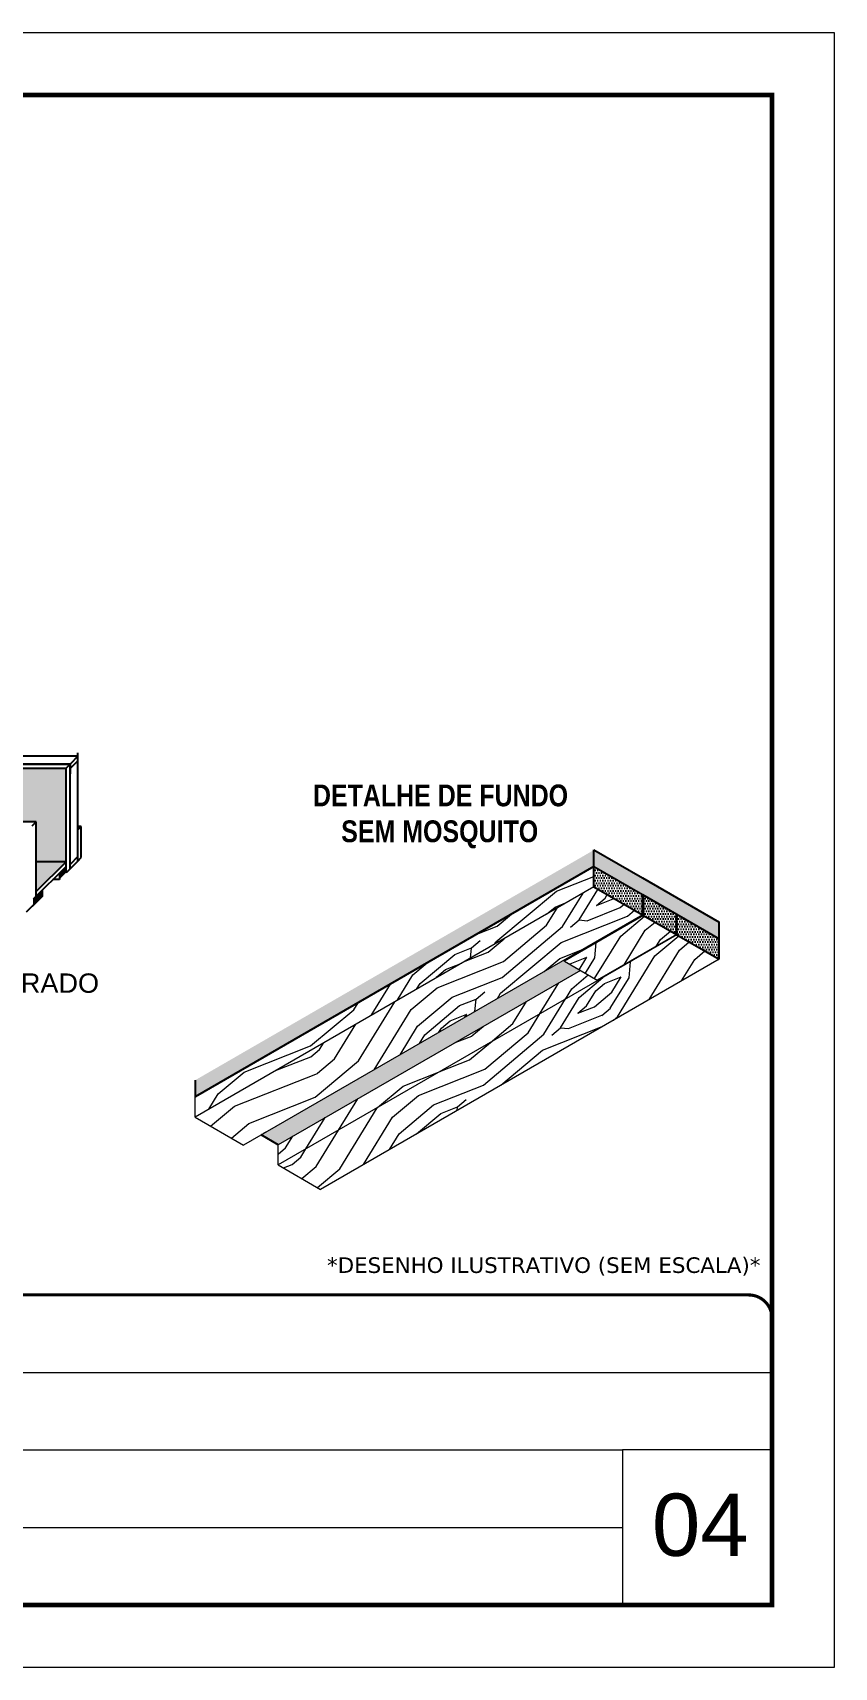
# Model space of a CAD drawing. Extents: x 2815 to 9069, y 548 to 5044.
# Drawn here: x 8541 to 9055, y 3994 to 5044 of the extents above; entities that cross this region are included whole.
import ezdxf
from ezdxf.enums import TextEntityAlignment as Align

# ---------------------------------------------------------------- set-up
doc = ezdxf.new("R2010")
doc.units = 0
doc.linetypes.add('CONTINUO', pattern=[0])
doc.linetypes.add('DASHED', pattern=[0.75, 0.5, -0.25])
for name, color, linetype, lineweight in [('CARIMBO', 255, 'Continuous', 9), ('Demarcação 1', 251, 'Continuous', 9), ('Folhas', 255, 'Continuous', 9), ('fundo', 100, 'Continuous', 9), ('Madeira', 126, 'Continuous', 18), ('SARRAFO DE PRESSAO', 251, 'DASHED', 9)]:
    doc.layers.add(name, color=color, linetype=linetype, lineweight=lineweight)
for name, color, linetype in [('HACHURA MADEIRAS', 1, 'Continuous'), ('material do compensado', 7, 'Continuous'), ('texto', 7, 'Continuous')]:
    doc.layers.add(name, color=color, linetype=linetype)
doc.styles.add('ARIAL', font='arial.ttf')
doc.styles.add('CESAR1', font='arial.ttf', dxfattribs={"oblique": 15})
doc.styles.add('ROMANC', font='techb___.ttf', dxfattribs={"height": 2.5})
doc.styles.add('stylellllll', font='verdana.ttf', dxfattribs={"height": 2})
pattern_1 = [(355, (-40763.68, 1645.95), (111.07494, 93.20294), [5.12645, -97.40264]), (85, (-40719.7, 1678.12), (-93.20294, 111.07494), [10.2529, -92.27619]), (40, (-40741.02, 1669.7), (8.936, 102.13894), [7.24881, -21.74642, 7.24881, -14.497615, 50.751904, -43.50449]), (40, (-40769.234, 1641.29), (8.936, 102.13894), [7.24983, -14.49967, 7.24983, -115.99871]), (40, (-40732.59, 1648.38), (8.936, 102.13894), [7.24983, -137.7482]), (40, (-40722.825, 1642.376), (8.936, 102.13894), [7.24983, -137.7482]), (40, (-40737.25, 1653.93), (8.936, 102.13894), [7.24983, -137.7482]), (40, (-40741.91, 1659.484), (8.936, 102.13894), [14.49967, -130.49838]), (40, (-40709.675, 1733.854), (8.936, 102.13894), [14.49967, -130.49838]), (40, (-40751.68, 1665.485), (8.936, 102.13894), [28.99933, -115.99871]), (40, (-40756.34, 1671.04), (8.936, 102.13894), [28.99933, -115.99871]), (40, (-40687.27, 1695.87), (8.936, 102.13894), [28.99933, -115.99871]), (40, (-40760.55, 1681.7), (8.936, 102.13894), [21.7497, -123.24834]), (40, (-40779.64, 1698.81), (8.936, 102.13894), [21.7497, -123.24834]), (40, (-40770.32, 1687.7), (8.936, 102.13894), [21.7497, -123.24834]), (40, (-40701.25, 1712.53), (8.936, 102.13894), [36.24951, -108.74853]), (40, (-40711.016, 1718.53), (8.936, 102.13894), [36.24951, -108.74853]), (40, (-40703.036, 1692.105), (8.936, 102.13894), [50.74931, -94.24873]), (21.56505, (-40752.573, 1655.27), (102.138945, -8.936), [11.4631, -217.79893]), (21.56505, (-40729.464, 1684.125), (102.138945, -8.936), [11.4631, -217.79893]), (21.56505, (-40735.465, 1674.36), (102.138945, -8.936), [11.4631, -217.79893]), (21.56505, (-40758.573, 1645.504), (102.138945, -8.936), [22.9262, -206.33583]), (21.56505, (-40734.124, 1689.68), (102.138945, -8.936), [34.3893, -194.87273]), (21.56505, (-40743.89, 1695.68), (102.138945, -8.936), [45.8524, -183.40963]), (21.56505, (-40753.66, 1701.68), (102.138945, -8.936), [45.8524, -183.40963]), (21.56505, (-40766.3, 1733.66), (102.138945, -8.936), [45.8524, -183.40963]), (21.56505, (-40767.19, 1723.45), (102.138945, -8.936), [57.3155, -171.94653]), (21.56505, (-40762.98, 1712.788), (102.138945, -8.936), [57.3155, -171.94653]), (58.43495, (-40730.804, 1668.804), (8.936, 102.138945), [11.4631, -217.79893]), (58.43495, (-40747.02, 1659.93), (8.936, 102.138945), [11.4631, -217.79893]), (58.43495, (-40763.68, 1645.95), (8.936, 102.138945), [22.9262, -206.33583]), (58.43495, (-40731.7, 1658.59), (8.936, 102.138945), [22.9262, -206.33583]), (58.43495, (-40774.34, 1641.737), (8.936, 102.138945), [34.3893, -194.87273]), (58.43495, (-40784.555, 1642.63), (8.936, 102.138945), [45.8524, -183.40963]), (58.43495, (-40692.183, 1639.695), (8.936, 102.138945), [45.8524, -183.40963]), (58.43495, (-40727.04, 1653.037), (8.936, 102.138945), [45.8524, -183.40963]), (58.43495, (-40707.504, 1641.036), (8.936, 102.138945), [57.3155, -171.94653]), (58.43495, (-40717.27, 1647.036), (8.936, 102.138945), [57.3155, -171.94653])]
pattern_2 = [(0, (-29871.163, -6108.001), (0.82275303, 1.645506056), [0, -1.645506056])]

# ---------------------------------------------------------------- blocks, each defined once
blk = doc.blocks.new('9999999999')
at = {"color": 30, "linetype": 'CONTINUO'}
for p, q in [((98564.6, 34379.6), (99584, 34379.6)), ((98564.6, 34329.8), (99488, 34329.8)), ((99584, 34329.8), (99488, 34329.8)), ((99488, 34329.8), (99488, 34230.2)), ((98564.6, 34280), (99488, 34280))]:
    blk.add_line(p, q, dxfattribs=at)
at = {"color": 30, "linetype": 'CONTINUO', "const_width": 2}
blk.add_lwpolyline([(99584, 34230.2), (99584, 34414.4, 0.414214), (99569, 34429.4), (98229, 34429.4, 0.414214), (98214, 34414.4), (98214, 34245.2, 0.414214), (98229, 34230.2), (99584, 34230.2)], format="xyb", dxfattribs=at)
at = {"layer": 'Folhas'}
blk.add_lwpolyline([(98139, 34190.2), (99624, 34190.2), (99624, 35240.2), (98139, 35240.2)], close=True, dxfattribs=at)
at = {"layer": 'Folhas', "color": 30, "const_width": 3}
blk.add_lwpolyline([(98214, 34230.2), (99584, 34230.2), (99584, 35200.2), (98214, 35200.2)], close=True, dxfattribs=at)

msp = doc.modelspace()

# ---------------------------------------------------------------- hatches: boundary and pattern name
at = {"linetype": 'ByBlock', "ltscale": 2}
msp.add_hatch(color=256, dxfattribs=at).paths.add_polyline_path([(8571.72, 4533.61), (8569.7, 4533.61), (8569.7, 4531.37)])
for points in [[(8562.09, 4503.81), (8562.09, 4508.01), (8557.86, 4503.81), (8557.86, 4499.62)], [(8546.92, 4492.97), (8540.94, 4487.03), (8540.94, 4482.84), (8546.92, 4488.77)]]:
    msp.add_hatch(color=256).paths.add_polyline_path(points)
at = {"layer": 'Demarcação 1'}
for points in [[(8130.37, 4514.64), (8152.31, 4536.58), (8542.87, 4536.58), (8542.87, 4510.95), (8562.09, 4510.95), (8562.09, 4571.11), (8130.37, 4571.11)], [(8542.87, 4510.95), (8542.87, 4491.9), (8562.09, 4510.95)]]:
    msp.add_hatch(color=256, dxfattribs=at).paths.add_polyline_path(points)
at = {"layer": 'fundo'}
h = msp.add_hatch(color=252, dxfattribs=at)
h.dxf.hatch_style = 1
h.paths.add_polyline_path([(8644.98, 4370.62), (8644.98, 4359.96), (8901.13, 4507.85), (8901.13, 4518.51)])
h = msp.add_hatch(color=252, dxfattribs=at)
h.dxf.hatch_style = 1
h.paths.add_polyline_path([(8932.21, 4500.56), (8901.13, 4518.51), (8901.13, 4507.85), (8932.21, 4489.91), (8981.54, 4461.42), (8981.54, 4472.08)])
h = msp.add_hatch(color=252, dxfattribs=at)
h.dxf.hatch_style = 1
h.paths.add_polyline_path([(8892.5, 4441.11), (8882.13, 4447.1), (8882.13, 4447.97), (8687.34, 4335.51), (8698.26, 4329.21)])
at = {"layer": 'HACHURA MADEIRAS'}
h = msp.add_hatch(dxfattribs=at)
h.set_pattern_fill('DOTS', scale=1.036539)
h.set_pattern_definition(pattern_2)
h.paths.add_polyline_path([(8932.21, 4476.88), (8932.21, 4489.91), (8901.13, 4507.85), (8901.13, 4494.83)])
h = msp.add_hatch(dxfattribs=at)
h.set_pattern_fill('DOTS', scale=1.036539)
h.set_pattern_definition(pattern_2)
h.paths.add_polyline_path([(8932.96, 4489.47), (8932.96, 4476.45), (8954.1, 4464.24), (8954.1, 4477.26)])
h = msp.add_hatch(dxfattribs=at)
h.set_pattern_fill('DOTS', scale=1.036539)
h.set_pattern_definition(pattern_2)
h.paths.add_polyline_path([(8954.4, 4477.09), (8954.4, 4464.07), (8981.54, 4448.4), (8981.54, 4461.42)])
at = {"layer": 'Madeira'}
h = msp.add_hatch(dxfattribs=at)
h.set_pattern_fill('PATRON00077', color=256, scale=102.529099, angle=355, pattern_type=2)
h.set_pattern_definition(pattern_1)
h.paths.add_polyline_path([(8644.98, 4359.96), (8644.98, 4346.94), (8901.13, 4494.83), (8901.13, 4507.85)])
h = msp.add_hatch(dxfattribs=at)
h.set_pattern_fill('PATRON00077', color=256, scale=102.529099, angle=355, pattern_type=2)
h.set_pattern_definition([(355, (-9661.16, -67594.62), (111.07494, 93.20294), [5.12645, -97.40264]), (85, (-9617.18, -67562.44), (-93.20294, 111.07494), [10.25291, -92.27619]), (40, (-9638.5, -67570.87), (8.936, 102.138945), [7.248807, -21.74642, 7.248807, -14.497615, 50.751904, -43.504487]), (40, (-9666.716, -67599.28), (8.936, 102.138945), [7.24983, -14.499665, 7.24983, -115.99871]), (40, (-9630.074, -67592.19), (8.936, 102.138945), [7.24983, -137.74821]), (40, (-9620.31, -67598.194), (8.936, 102.138945), [7.24983, -137.74821]), (40, (-9634.734, -67586.64), (8.936, 102.138945), [7.24983, -137.74821]), (40, (-9639.394, -67581.086), (8.936, 102.138945), [14.49967, -130.49838]), (40, (-9607.16, -67506.715), (8.936, 102.138945), [14.49967, -130.49838]), (40, (-9649.16, -67575.085), (8.936, 102.138945), [28.99933, -115.99871]), (40, (-9653.82, -67569.53), (8.936, 102.138945), [28.99933, -115.99871]), (40, (-9584.75, -67544.7), (8.936, 102.138945), [28.99933, -115.99871]), (40, (-9658.035, -67558.87), (8.936, 102.138945), [21.7497, -123.24834]), (40, (-9677.12, -67541.76), (8.936, 102.138945), [21.7497, -123.24834]), (40, (-9667.8, -67552.87), (8.936, 102.138945), [21.7497, -123.24834]), (40, (-9598.73, -67528.04), (8.936, 102.138945), [36.24951, -108.74853]), (40, (-9608.5, -67522.036), (8.936, 102.138945), [36.24951, -108.74853]), (40, (-9600.52, -67548.465), (8.936, 102.138945), [50.74931, -94.24873]), (21.56505, (-9650.055, -67585.3), (102.138945, -8.936), [11.4631, -217.79893]), (21.56505, (-9626.946, -67556.444), (102.138945, -8.936), [11.4631, -217.79893]), (21.56505, (-9632.947, -67566.21), (102.138945, -8.936), [11.4631, -217.79893]), (21.56505, (-9656.055, -67595.066), (102.138945, -8.936), [22.9262, -206.33583]), (21.56505, (-9631.606, -67550.89), (102.138945, -8.936), [34.3893, -194.87273]), (21.56505, (-9641.373, -67544.89), (102.138945, -8.936), [45.8524, -183.40963]), (21.56505, (-9651.14, -67538.89), (102.138945, -8.936), [45.8524, -183.40963]), (21.56505, (-9663.78, -67506.908), (102.138945, -8.936), [45.8524, -183.40963]), (21.56505, (-9664.674, -67517.12), (102.138945, -8.936), [57.31551, -171.94653]), (21.56505, (-9660.46, -67527.78), (102.138945, -8.936), [57.31551, -171.94653]), (58.43495, (-9628.286, -67571.765), (8.936, 102.138945), [11.4631, -217.79893]), (58.43495, (-9644.5, -67580.64), (8.936, 102.138945), [11.4631, -217.79893]), (58.43495, (-9661.16, -67594.62), (8.936, 102.138945), [22.9262, -206.33583]), (58.43495, (-9629.18, -67581.98), (8.936, 102.138945), [22.9262, -206.33583]), (58.43495, (-9671.823, -67598.833), (8.936, 102.138945), [34.3893, -194.87273]), (58.43495, (-9682.037, -67597.94), (8.936, 102.138945), [45.8524, -183.40963]), (58.43495, (-9589.665, -67600.874), (8.936, 102.138945), [45.8524, -183.40963]), (58.43495, (-9624.52, -67587.533), (8.936, 102.138945), [45.8524, -183.40963]), (58.43495, (-9604.986, -67599.534), (8.936, 102.138945), [57.31551, -171.94653]), (58.43495, (-9614.753, -67593.533), (8.936, 102.138945), [57.31551, -171.94653])])
h.paths.add_polyline_path([(8644.98, 4346.94), (8676.06, 4329), (8932.21, 4476.88), (8901.13, 4494.83)])
h = msp.add_hatch(dxfattribs=at)
h.set_pattern_fill('PATRON00077', color=256, scale=102.529099, angle=355, pattern_type=2)
h.set_pattern_definition([(355, (-40785.64, 1658.69), (111.07494, 93.20294), [5.12645, -97.40264]), (85, (-40741.66, 1690.86), (-93.20294, 111.07494), [10.2529, -92.27619]), (40, (-40762.98, 1682.44), (8.936, 102.13894), [7.24881, -21.74642, 7.24881, -14.497615, 50.751904, -43.50449]), (40, (-40791.2, 1654.03), (8.936, 102.13894), [7.24983, -14.49967, 7.24983, -115.99871]), (40, (-40754.556, 1661.116), (8.936, 102.13894), [7.24983, -137.7482]), (40, (-40744.79, 1655.115), (8.936, 102.13894), [7.24983, -137.7482]), (40, (-40759.216, 1666.67), (8.936, 102.13894), [7.24983, -137.7482]), (40, (-40763.876, 1672.22), (8.936, 102.13894), [14.49967, -130.49838]), (40, (-40731.64, 1746.594), (8.936, 102.13894), [14.49967, -130.49838]), (40, (-40773.64, 1678.224), (8.936, 102.13894), [28.99933, -115.99871]), (40, (-40778.3, 1683.78), (8.936, 102.13894), [28.99933, -115.99871]), (40, (-40709.23, 1708.61), (8.936, 102.13894), [28.99933, -115.99871]), (40, (-40782.52, 1694.44), (8.936, 102.13894), [21.7497, -123.24834]), (40, (-40801.604, 1711.55), (8.936, 102.13894), [21.7497, -123.24834]), (40, (-40792.284, 1700.44), (8.936, 102.13894), [21.7497, -123.24834]), (40, (-40723.21, 1725.27), (8.936, 102.13894), [36.24951, -108.74853]), (40, (-40732.98, 1731.27), (8.936, 102.13894), [36.24951, -108.74853]), (40, (-40725, 1704.845), (8.936, 102.13894), [50.74931, -94.24873]), (21.56505, (-40774.537, 1668.01), (102.138945, -8.936), [11.4631, -217.79893]), (21.56505, (-40751.43, 1696.865), (102.138945, -8.936), [11.4631, -217.79893]), (21.56505, (-40757.43, 1687.098), (102.138945, -8.936), [11.4631, -217.79893]), (21.56505, (-40780.537, 1658.243), (102.138945, -8.936), [22.9262, -206.33583]), (21.56505, (-40756.09, 1702.42), (102.138945, -8.936), [34.3893, -194.87273]), (21.56505, (-40765.855, 1708.42), (102.138945, -8.936), [45.8524, -183.40963]), (21.56505, (-40775.623, 1714.42), (102.138945, -8.936), [45.8524, -183.40963]), (21.56505, (-40788.263, 1746.4), (102.138945, -8.936), [45.8524, -183.40963]), (21.56505, (-40789.156, 1736.188), (102.138945, -8.936), [57.3155, -171.94653]), (21.56505, (-40784.943, 1725.527), (102.138945, -8.936), [57.3155, -171.94653]), (58.43495, (-40752.77, 1681.544), (8.936, 102.138945), [11.4631, -217.79893]), (58.43495, (-40768.983, 1672.67), (8.936, 102.138945), [11.4631, -217.79893]), (58.43495, (-40785.644, 1658.69), (8.936, 102.138945), [22.9262, -206.33583]), (58.43495, (-40753.66, 1671.33), (8.936, 102.138945), [22.9262, -206.33583]), (58.43495, (-40796.305, 1654.476), (8.936, 102.138945), [34.3893, -194.87273]), (58.43495, (-40806.52, 1655.37), (8.936, 102.138945), [45.8524, -183.40963]), (58.43495, (-40714.147, 1652.435), (8.936, 102.138945), [45.8524, -183.40963]), (58.43495, (-40749, 1665.776), (8.936, 102.138945), [45.8524, -183.40963]), (58.43495, (-40729.47, 1653.775), (8.936, 102.138945), [57.3155, -171.94653]), (58.43495, (-40739.235, 1659.776), (8.936, 102.138945), [57.3155, -171.94653])])
h.paths.add_polyline_path([(8903.27, 4434.89), (8954.1, 4464.24), (8932.44, 4476.81), (8882.13, 4447.1)])
h = msp.add_hatch(dxfattribs=at)
h.set_pattern_fill('PATRON00077', color=256, scale=102.529099, angle=355, pattern_type=2)
h.set_pattern_definition(pattern_1)
h.paths.add_polyline_path([(8725.41, 4300.52), (8981.54, 4448.4), (8954.4, 4464.07), (8698.35, 4316.24)])
h = msp.add_hatch(dxfattribs=at)
h.set_pattern_fill('PATRON00077', color=256, scale=102.529099, angle=355, pattern_type=2)
h.set_pattern_definition(pattern_1)
h.paths.add_polyline_path([(8903.63, 4434.68), (8892.35, 4441.19), (8698.19, 4329.17), (8698.26, 4316.18)])

# ---------------------------------------------------------------- linework, layer by layer
for p, q in [((8569.7, 4578.73), (8131.76, 4578.73)), ((8569.7, 4578.73), (8564.65, 4573.68)), ((8569.7, 4513.61), (8569.7, 4580.97)), ((8569.7, 4511.37), (8569.7, 4578.73)), ((8130.37, 4571.11), (8562.09, 4571.11)), ((8132.94, 4573.68), (8564.65, 4573.68)), ((8564.65, 4573.68), (8179.04, 4573.68)), ((8564.65, 4573.68), (8562.09, 4571.11)), ((8562.09, 4503.81), (8562.09, 4571.11)), ((8564.65, 4506.36), (8564.65, 4573.68)), ((8564.65, 4573.68), (8564.65, 4567.52)), ((8542.87, 4536.58), (8152.31, 4536.58)), ((8542.87, 4484.76), (8542.87, 4536.58)), ((8562.09, 4508.01), (8540.94, 4487.03)), ((8562.09, 4510.95), (8542.87, 4491.9)), ((8569.7, 4514.29), (8564.65, 4509.24)), ((8557.86, 4499.62), (8553.63, 4499.62)), ((8557.86, 4503.81), (8557.86, 4499.62)), ((8546.92, 4488.77), (8546.92, 4492.97))]:
    msp.add_line(p, q)
at = {"linetype": 'ByBlock', "ltscale": 2}
for p, q in [((8569.7, 4575.81), (8564.65, 4570.8)), ((8540.37, 4534.01), (8542.87, 4536.58)), ((8569.7, 4531.37), (8571.72, 4533.61)), ((8571.72, 4533.61), (8569.7, 4533.61)), ((8571.72, 4513.61), (8571.72, 4533.61)), ((8569.7, 4511.37), (8562.09, 4503.81)), ((8569.7, 4511.37), (8571.72, 4513.61)), ((8546.92, 4488.77), (8536.54, 4478.47)), ((8542.87, 4484.76), (8540.37, 4482.27))]:
    msp.add_line(p, q, dxfattribs=at)
at = {"color": 0}
msp.add_line((8562.09, 4510.95), (8542.87, 4510.95), dxfattribs=at)
at = {"layer": 'Madeira'}
for p, q in [((8901.13, 4494.83), (8644.98, 4346.94)), ((8932.21, 4476.88), (8676.06, 4329)), ((8932.96, 4476.45), (8882.13, 4447.1)), ((8954.4, 4464.07), (8698.26, 4316.18)), ((8954.1, 4464.24), (8903.27, 4434.89)), ((8981.54, 4448.4), (8725.4, 4300.51)), ((8882.13, 4447.1), (8903.57, 4434.72)), ((8892.5, 4441.11), (8698.26, 4329.21)), ((8644.98, 4346.94), (8644.98, 4359.96)), ((8644.98, 4346.94), (8676.06, 4329)), ((8698.26, 4316.18), (8698.26, 4329.21)), ((8698.26, 4316.18), (8725.4, 4300.51))]:
    msp.add_line(p, q, dxfattribs=at)
at = {"layer": 'material do compensado'}
for p, q in [((8901.13, 4494.83), (8901.13, 4518.51)), ((8901.13, 4518.51), (8932.21, 4500.56)), ((8901.13, 4507.85), (8644.98, 4359.96)), ((8901.13, 4507.85), (8932.21, 4489.91)), ((8901.13, 4494.83), (8932.21, 4476.88)), ((8932.21, 4500.56), (8981.54, 4472.08)), ((8932.21, 4489.91), (8981.54, 4461.42)), ((8932.21, 4476.88), (8932.21, 4489.91)), ((8932.96, 4476.45), (8932.96, 4489.47)), ((8932.96, 4476.45), (8954.1, 4464.24)), ((8954.1, 4464.24), (8954.1, 4477.26)), ((8954.4, 4464.07), (8954.4, 4477.09)), ((8954.4, 4464.07), (8981.54, 4448.4)), ((8981.54, 4448.4), (8981.54, 4472.08)), ((8882.13, 4447.1), (8882.13, 4447.97)), ((8644.98, 4370.62), (8644.98, 4359.96)), ((8698.26, 4329.21), (8687.34, 4335.51))]:
    msp.add_line(p, q, dxfattribs=at)

# ---------------------------------------------------------------- block references
at = {"layer": 'SARRAFO DE PRESSAO', "color": 6, "linetype": 'ByBlock'}
msp.add_blockref('9999999999', (-90568.49, -30196.7), dxfattribs=at)

# ---------------------------------------------------------------- texts
at = {"style": 'stylellllll'}
msp.add_text('*DESENHO ILUSTRATIVO (SEM ESCALA)*', height=10, dxfattribs=at).set_placement((9008.07, 4246.84), align=Align.RIGHT)
at = {"layer": 'CARIMBO', "style": 'CESAR1'}
msp.add_text('PAINEL LATERAL ESTRUTURADO', height=12.436, dxfattribs=at).set_placement((8302.36, 4433), align=Align.MIDDLE_LEFT)
at = {"layer": 'CARIMBO', "style": 'ARIAL'}
msp.add_text('04', height=40, dxfattribs=at).set_placement((8938.35, 4065.08))
at = {"layer": 'texto', "style": 'ROMANC'}
for s, p in [('DETALHE DE FUNDO ', (8804.8, 4553.58)), ('SEM MOSQUITO', (8802.06, 4530.53))]:
    msp.add_text(s, height=14, dxfattribs=at).set_placement(p, align=Align.MIDDLE_CENTER)

doc.saveas('drawing.dxf')
